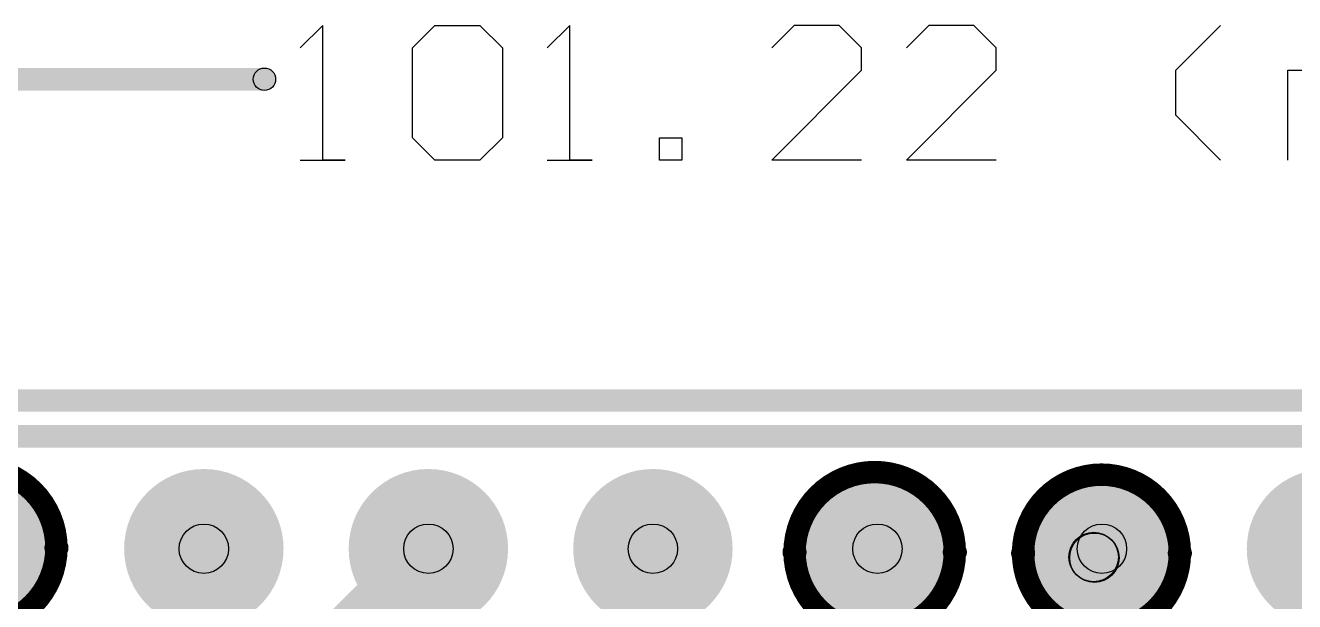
# Model space of a CAD drawing. Header units: millimetres. Extents: x -0.22 to 4.11, y -0.25 to 2.01.
# Drawn here: x 1.474 to 2.039, y 1.754 to 2.01 of the extents above; entities that cross this region are included whole.
import ezdxf

# ---------------------------------------------------------------- set-up
doc = ezdxf.new("R2010")
doc.units = ezdxf.units.MM
doc.header["$MEASUREMENT"] = 0
for name, color, linetype in [('BottomLayer', 5, 'Continuous'), ('BottomOverlay', 54, 'Continuous'), ('BottomSolder', 6, 'Continuous'), ('Mechanical1', 6, 'Continuous'), ('Mechanical2', 216, 'Continuous'), ('MultiLayer', 9, 'Continuous'), ('PadHoleLayer', 156, 'Continuous'), ('TopLayer', 1, 'Continuous'), ('TopSolder', 216, 'Continuous')]:
    doc.layers.add(name, color=color, linetype=linetype)

# ---------------------------------------------------------------- blocks, each defined once
blk = doc.blocks.new('HDR1X10_B_9')
at = {"layer": 'BottomLayer'}
h = blk.add_hatch(color=5, dxfattribs=at)
edge = h.paths.add_edge_path()
edge.add_arc((0.3, 0), 0.0315, 0, 360)
h = blk.add_hatch(color=5, dxfattribs=at)
edge = h.paths.add_edge_path()
edge.add_arc((0.4, 0), 0.0315, 0, 360)
h = blk.add_hatch(color=5, dxfattribs=at)
edge = h.paths.add_edge_path()
edge.add_arc((0.5, 0), 0.0315, 0, 360)
h = blk.add_hatch(color=5, dxfattribs=at)
edge = h.paths.add_edge_path()
edge.add_arc((0.6, 0), 0.0315, 0, 360)
h = blk.add_hatch(color=5, dxfattribs=at)
edge = h.paths.add_edge_path()
edge.add_arc((0.7, 0), 0.0315, 0, 360)
h = blk.add_hatch(color=5, dxfattribs=at)
edge = h.paths.add_edge_path()
edge.add_arc((0.8, 0), 0.0315, 0, 360)
h = blk.add_hatch(color=5, dxfattribs=at)
edge = h.paths.add_edge_path()
edge.add_arc((0.9, 0), 0.0315, 0, 360)
at = {"layer": 'BottomOverlay'}
blk.add_hatch(color=54, dxfattribs=at).paths.add_polyline_path([(0.95, -0.04606), (0.95, -0.05394), (0.025, -0.05394), (0.025, -0.04606)])
at = {"layer": 'BottomSolder'}
h = blk.add_hatch(color=6, dxfattribs=at)
edge = h.paths.add_edge_path()
edge.add_arc((0.3, 0), 0.0355, 0, 360)
h = blk.add_hatch(color=6, dxfattribs=at)
edge = h.paths.add_edge_path()
edge.add_arc((0.4, 0), 0.0355, 0, 360)
h = blk.add_hatch(color=6, dxfattribs=at)
edge = h.paths.add_edge_path()
edge.add_arc((0.5, 0), 0.0355, 0, 360)
h = blk.add_hatch(color=6, dxfattribs=at)
edge = h.paths.add_edge_path()
edge.add_arc((0.6, 0), 0.0355, 0, 360)
h = blk.add_hatch(color=6, dxfattribs=at)
edge = h.paths.add_edge_path()
edge.add_arc((0.7, 0), 0.0355, 0, 360)
h = blk.add_hatch(color=6, dxfattribs=at)
edge = h.paths.add_edge_path()
edge.add_arc((0.8, 0), 0.0355, 0, 360)
h = blk.add_hatch(color=6, dxfattribs=at)
edge = h.paths.add_edge_path()
edge.add_arc((0.9, 0), 0.0355, 0, 360)
at = {"layer": 'MultiLayer'}
h = blk.add_hatch(color=9, dxfattribs=at)
edge = h.paths.add_edge_path()
edge.add_arc((0.3, 0), 0.0315, 0, 360)
h = blk.add_hatch(color=9, dxfattribs=at)
edge = h.paths.add_edge_path()
edge.add_arc((0.4, 0), 0.0315, 0, 360)
h = blk.add_hatch(color=9, dxfattribs=at)
edge = h.paths.add_edge_path()
edge.add_arc((0.5, 0), 0.0315, 0, 360)
h = blk.add_hatch(color=9, dxfattribs=at)
edge = h.paths.add_edge_path()
edge.add_arc((0.6, 0), 0.0315, 0, 360)
h = blk.add_hatch(color=9, dxfattribs=at)
edge = h.paths.add_edge_path()
edge.add_arc((0.7, 0), 0.0315, 0, 360)
h = blk.add_hatch(color=9, dxfattribs=at)
edge = h.paths.add_edge_path()
edge.add_arc((0.8, 0), 0.0315, 0, 360)
h = blk.add_hatch(color=9, dxfattribs=at)
edge = h.paths.add_edge_path()
edge.add_arc((0.9, 0), 0.0315, 0, 360)
at = {"layer": 'PadHoleLayer'}
h = blk.add_hatch(color=156, dxfattribs=at)
edge = h.paths.add_edge_path()
edge.add_arc((0.3, 0), 0.01969, 0, 360)
h = blk.add_hatch(color=156, dxfattribs=at)
edge = h.paths.add_edge_path()
edge.add_arc((0.4, 0), 0.01969, 0, 360)
h = blk.add_hatch(color=156, dxfattribs=at)
edge = h.paths.add_edge_path()
edge.add_arc((0.5, 0), 0.01969, 0, 360)
h = blk.add_hatch(color=156, dxfattribs=at)
edge = h.paths.add_edge_path()
edge.add_arc((0.6, 0), 0.01969, 0, 360)
h = blk.add_hatch(color=156, dxfattribs=at)
edge = h.paths.add_edge_path()
edge.add_arc((0.7, 0), 0.01969, 0, 360)
h = blk.add_hatch(color=156, dxfattribs=at)
edge = h.paths.add_edge_path()
edge.add_arc((0.8, 0), 0.01969, 0, 360)
at = {"layer": 'TopLayer'}
h = blk.add_hatch(color=1, dxfattribs=at)
edge = h.paths.add_edge_path()
edge.add_arc((0.3, 0), 0.0315, 0, 360)
h = blk.add_hatch(color=1, dxfattribs=at)
edge = h.paths.add_edge_path()
edge.add_arc((0.4, 0), 0.0315, 0, 360)
h = blk.add_hatch(color=1, dxfattribs=at)
edge = h.paths.add_edge_path()
edge.add_arc((0.5, 0), 0.0315, 0, 360)
h = blk.add_hatch(color=1, dxfattribs=at)
edge = h.paths.add_edge_path()
edge.add_arc((0.6, 0), 0.0315, 0, 360)
h = blk.add_hatch(color=1, dxfattribs=at)
edge = h.paths.add_edge_path()
edge.add_arc((0.7, 0), 0.0315, 0, 360)
h = blk.add_hatch(color=1, dxfattribs=at)
edge = h.paths.add_edge_path()
edge.add_arc((0.8, 0), 0.0315, 0, 360)
h = blk.add_hatch(color=1, dxfattribs=at)
edge = h.paths.add_edge_path()
edge.add_arc((0.9, 0), 0.0315, 0, 360)
at = {"layer": 'TopSolder'}
h = blk.add_hatch(color=216, dxfattribs=at)
edge = h.paths.add_edge_path()
edge.add_arc((0.3, 0), 0.0355, 0, 360)
h = blk.add_hatch(color=216, dxfattribs=at)
edge = h.paths.add_edge_path()
edge.add_arc((0.4, 0), 0.0355, 0, 360)
h = blk.add_hatch(color=216, dxfattribs=at)
edge = h.paths.add_edge_path()
edge.add_arc((0.5, 0), 0.0355, 0, 360)
h = blk.add_hatch(color=216, dxfattribs=at)
edge = h.paths.add_edge_path()
edge.add_arc((0.6, 0), 0.0355, 0, 360)
h = blk.add_hatch(color=216, dxfattribs=at)
edge = h.paths.add_edge_path()
edge.add_arc((0.7, 0), 0.0355, 0, 360)
h = blk.add_hatch(color=216, dxfattribs=at)
edge = h.paths.add_edge_path()
edge.add_arc((0.8, 0), 0.0355, 0, 360)
h = blk.add_hatch(color=216, dxfattribs=at)
edge = h.paths.add_edge_path()
edge.add_arc((0.9, 0), 0.0355, 0, 360)

msp = doc.modelspace()

# ---------------------------------------------------------------- hatches: boundary and pattern name
at = {"layer": 'BottomLayer'}
h = msp.add_hatch(color=5, dxfattribs=at)
edge = h.paths.add_edge_path()
edge.add_arc((1.55322, 1.77713), 0.011, 0, 360)
h = msp.add_hatch(color=5, dxfattribs=at)
edge = h.paths.add_edge_path()
edge.add_arc((1.95322, 1.77713), 0.011, 0, 360)
h = msp.add_hatch(color=5, dxfattribs=at)
edge = h.paths.add_edge_path()
edge.add_arc((1.95322, 1.77713), 0.011, 0, 360)
h = msp.add_hatch(color=5, dxfattribs=at)
edge = h.paths.add_edge_path()
edge.add_arc((1.94953, 1.77344), 0.011, 0, 360)
h = msp.add_hatch(color=5, dxfattribs=at)
edge = h.paths.add_edge_path()
edge.add_arc((1.94953, 1.77344), 0.011, 0, 360)
h = msp.add_hatch(color=5, dxfattribs=at)
edge = h.paths.add_edge_path()
edge.add_arc((1.94984, 1.77313), 0.011, 0, 360)
for points in [[(1.95731, 1.76566), (1.94175, 1.78122), (1.94544, 1.78491), (1.961, 1.76935)], [(1.94175, 1.76566), (1.95731, 1.78122), (1.95762, 1.78091), (1.94206, 1.76535)], [(1.56422, 1.00695), (1.54222, 1.00695), (1.54222, 1.77713), (1.56422, 1.77713)], [(1.96422, 1.01554), (1.94222, 1.01554), (1.94222, 1.77713), (1.96422, 1.77713)]]:
    msp.add_hatch(color=5, dxfattribs=at).paths.add_polyline_path(points)
at = {"layer": 'Mechanical1'}
msp.add_hatch(color=6, dxfattribs=at).paths.add_polyline_path([(-0.0904, 1.98113), (-0.0904, 1.99113), (1.58019, 1.99113), (1.58019, 1.98113)])
h = msp.add_hatch(color=6, dxfattribs=at)
edge = h.paths.add_edge_path()
edge.add_arc((1.58019, 1.98613), 0.005, 0, 360)
at = {"layer": 'Mechanical2'}
for points in [[(-0.0904, 1.83813), (-0.0904, 1.84813), (3.8946, 1.84813), (3.8946, 1.83813)], [(1.403, 1.82217), (1.403, 1.83217), (2.406, 1.83217), (2.406, 1.82217)]]:
    msp.add_hatch(color=216, dxfattribs=at).paths.add_polyline_path(points)
h = msp.add_hatch(color=216, dxfattribs=at)
edge = h.paths.add_edge_path()
edge.add_arc((1.48756, 1.77756), 0.005, 0, 360)
h = msp.add_hatch(color=216, dxfattribs=at)
edge = h.paths.add_edge_path()
edge.add_arc((1.81633, 1.77559), 0.005, 0, 360)
h = msp.add_hatch(color=216, dxfattribs=at)
edge = h.paths.add_edge_path()
edge.add_arc((1.88767, 1.77559), 0.005, 0, 360)
h = msp.add_hatch(color=216, dxfattribs=at)
edge = h.paths.add_edge_path()
edge.add_arc((1.91808, 1.7752), 0.005, 0, 360)
h = msp.add_hatch(color=216, dxfattribs=at)
edge = h.paths.add_edge_path()
edge.add_arc((1.98792, 1.7752), 0.005, 0, 360)
at = {"layer": 'TopLayer'}
h = msp.add_hatch(color=1, dxfattribs=at)
edge = h.paths.add_edge_path()
edge.add_arc((1.65322, 1.77713), 0.011, 0, 360)
h = msp.add_hatch(color=1, dxfattribs=at)
edge = h.paths.add_edge_path()
edge.add_arc((1.75322, 1.77713), 0.011, 0, 360)
h = msp.add_hatch(color=1, dxfattribs=at)
edge = h.paths.add_edge_path()
edge.add_arc((1.85322, 1.77713), 0.011, 0, 360)
for points in [[(1.357, 1.46535), (1.34144, 1.48091), (1.64544, 1.78491), (1.661, 1.76935)], [(1.76422, 0.78084), (1.74222, 0.78084), (1.74222, 1.77713), (1.76422, 1.77713)], [(1.86422, 1.42626), (1.84222, 1.42626), (1.84222, 1.77713), (1.86422, 1.77713)]]:
    msp.add_hatch(color=1, dxfattribs=at).paths.add_polyline_path(points)

# ---------------------------------------------------------------- linework, layer by layer
at = {"layer": 'BottomLayer'}
for centre in [(1.55322, 1.77713), (1.95322, 1.77713), (1.95322, 1.77713), (1.94953, 1.77344), (1.94953, 1.77344), (1.94984, 1.77313)]:
    msp.add_circle(centre, 0.011, dxfattribs=at)
at = {"layer": 'Mechanical1'}
for p, q in [((1.60619, 2.01012), (1.59619, 2.00012)), ((1.60619, 1.95014), (1.60619, 2.01012)), ((1.64617, 2.00012), (1.65617, 2.01012)), ((1.65617, 2.01012), (1.67616, 2.01012)), ((1.67616, 2.01012), (1.68616, 2.00012)), ((1.71615, 2.01012), (1.70615, 2.00012)), ((1.71615, 1.95014), (1.71615, 2.01012)), ((1.81612, 2.01012), (1.80612, 2.00012)), ((1.83611, 2.01012), (1.81612, 2.01012)), ((1.84611, 2.00012), (1.83611, 2.01012)), ((1.8761, 2.01012), (1.8661, 2.00012)), ((1.89609, 2.01012), (1.8761, 2.01012)), ((1.90609, 2.00012), (1.89609, 2.01012)), ((1.98606, 1.99012), (2.00606, 2.01012)), ((1.64617, 1.96013), (1.64617, 2.00012)), ((1.68616, 2.00012), (1.68616, 1.96013)), ((1.84611, 1.99012), (1.84611, 2.00012)), ((1.90609, 1.99012), (1.90609, 2.00012)), ((1.80612, 1.95014), (1.84611, 1.99012)), ((1.8661, 1.95014), (1.90609, 1.99012)), ((1.98606, 1.97013), (1.98606, 1.99012)), ((2.03605, 1.95014), (2.03605, 1.99012)), ((2.03605, 1.99012), (2.04604, 1.99012)), ((2.00606, 1.95014), (1.98606, 1.97013)), ((1.65617, 1.95014), (1.64617, 1.96013)), ((1.68616, 1.96013), (1.67616, 1.95014)), ((1.75614, 1.95014), (1.75614, 1.96013)), ((1.75614, 1.96013), (1.76613, 1.96013)), ((1.76613, 1.96013), (1.76613, 1.95014)), ((1.59619, 1.95014), (1.61618, 1.95014)), ((1.61618, 1.95014), (1.60619, 1.95014)), ((1.67616, 1.95014), (1.65617, 1.95014)), ((1.70615, 1.95014), (1.72615, 1.95014)), ((1.72615, 1.95014), (1.71615, 1.95014)), ((1.76613, 1.95014), (1.75614, 1.95014)), ((1.84611, 1.95014), (1.80612, 1.95014)), ((1.90609, 1.95014), (1.8661, 1.95014))]:
    msp.add_line(p, q, dxfattribs=at)
msp.add_circle((1.58019, 1.98613), 0.005, dxfattribs=at)
at = {"layer": 'Mechanical2', "const_width": 0.01}
for points in [[(1.48756, 1.77756, 1), (1.41644, 1.77756, 1)], [(1.88767, 1.77559, 1), (1.81633, 1.77559, 1)], [(1.98792, 1.7752, 1), (1.91808, 1.7752, 1)]]:
    msp.add_lwpolyline(points, format="xyb", close=True, dxfattribs=at)
at = {"layer": 'Mechanical2'}
for centre in [(1.48756, 1.77756), (1.81633, 1.77559), (1.88767, 1.77559), (1.91808, 1.7752), (1.98792, 1.7752)]:
    msp.add_circle(centre, 0.005, dxfattribs=at)
at = {"layer": 'TopLayer'}
for centre in [(1.65322, 1.77713), (1.75322, 1.77713), (1.85322, 1.77713)]:
    msp.add_circle(centre, 0.011, dxfattribs=at)

# ---------------------------------------------------------------- block references
at = {"rotation": 180}
msp.add_blockref('HDR1X10_B_9', (2.35322, 1.77713), dxfattribs=at)

doc.saveas('drawing.dxf')
